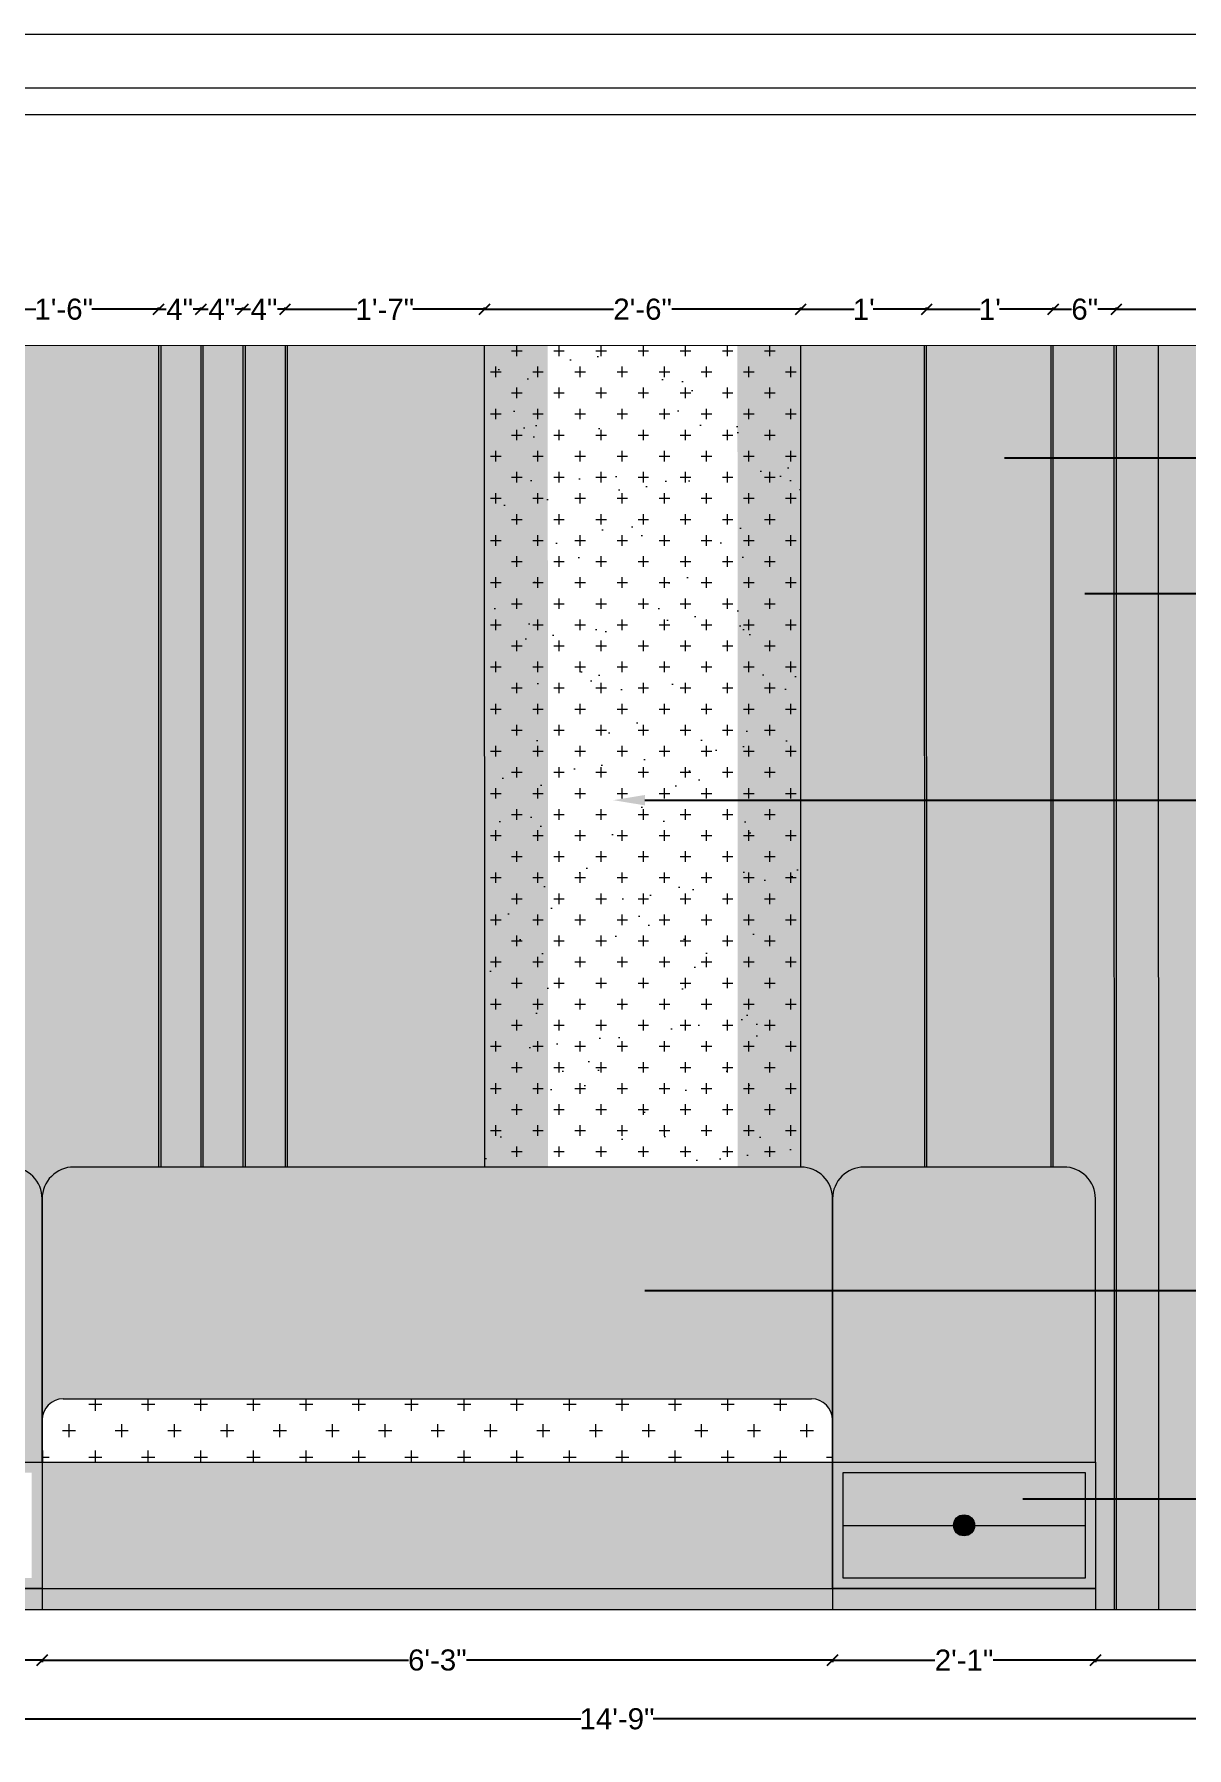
# Model space of a CAD drawing. Header units: inches. Extents: x 15448 to 46480, y -8154 to 0.
# Drawn here: x 24727 to 24836.4, y -4688.7 to -4526.1 of the extents above; entities that cross this region are included whole.
import ezdxf
from ezdxf import colors
from ezdxf.entities.mleader import LeaderData, LeaderLine
from ezdxf.math import Vec2, Vec3

# ---------------------------------------------------------------- set-up
doc = ezdxf.new("R2010")
doc.units = ezdxf.units.IN
doc.header["$MEASUREMENT"] = 0
doc.layers.add('furni', color=253, linetype='Continuous')
doc.layers.add('IEL-HATCH-002', color=7, linetype='Continuous')
doc.styles.add('b.k', font='verdana.ttf')
doc.styles.get("Standard").update_dxf_attribs({"font": 'arial.ttf'})
doc.dimstyles.new('STANDARD$0', dxfattribs={"dimscale": 0, "dimtxt": 6, "dimasz": 3, "dimexe": 2, "dimexo": 2, "dimgap": 0, "dimtad": 0, "dimtih": 1, "dimtoh": 1, "dimdec": 1, "dimzin": 0, "dimdsep": 46, "dimlunit": 4, "dimtxsty": 'b.k', "dimcen": 2.5, "dimclrd": 256, "dimclre": 256, "dimclrt": 256, "dimadec": 0, "dimazin": 0, "dimtfac": 1, "dimtdec": 1, "dimtofl": 0, "dimtmove": 2, "dimatfit": 2, "dimfxl": 1, "dimfrac": 2, "dimtolj": 1, "dimtzin": 0, "dimlwd": 9, "dimlwe": 9, "dimarcsym": 0})

# ---------------------------------------------------------------- blocks, each defined once
blk = doc.blocks.new('_Oblique')
at = {"color": 0, "linetype": 'ByBlock', "lineweight": -2}
blk.add_line((-0.5, -0.5), (0.5, 0.5), dxfattribs=at)
blk = doc.blocks.new('*D1048')
at = {"color": 1, "lineweight": -2, "transparency": 16777216}
for p, q in [((24702.83, -4680.32), (24702.83, -4680.54)), ((24702.83, -4680.36), (24712.54, -4680.36)), ((24727.78, -4680.36), (24718.07, -4680.36)), ((24727.78, -4680.32), (24727.78, -4680.54))]:
    blk.add_line(p, q, dxfattribs=at)
at = {"layer": 'Defpoints', "color": 0, "transparency": 16777216}
for p in [(24702.83, -4675.57), (24727.78, -4675.57), (24727.78, -4680.36)]:
    blk.add_point(p, dxfattribs=at)
at = {"color": 1, "lineweight": -2, "transparency": 16777216, "rotation": 180}
blk.add_blockref('_Oblique', (24702.83, -4680.36), dxfattribs=at)
at = {"color": 1, "lineweight": -2, "transparency": 16777216}
blk.add_blockref('_Oblique', (24727.78, -4680.36), dxfattribs=at)
at = {"color": 1, "lineweight": 5, "transparency": 16777216, "insert": (24715.31, -4680.36), "char_height": 2, "attachment_point": 5}
blk.add_mtext('\\A1;2\'-1"', dxfattribs=at)
blk = doc.blocks.new('*D1049')
at = {"color": 1, "lineweight": -2, "transparency": 16777216}
for p, q in [((24727.78, -4680.32), (24727.78, -4680.54)), ((24727.78, -4680.36), (24762.53, -4680.36)), ((24802.78, -4680.36), (24768.04, -4680.36)), ((24802.78, -4680.32), (24802.78, -4680.54))]:
    blk.add_line(p, q, dxfattribs=at)
at = {"layer": 'Defpoints', "color": 0, "transparency": 16777216}
for p in [(24727.78, -4675.57), (24802.78, -4675.57), (24802.78, -4680.36)]:
    blk.add_point(p, dxfattribs=at)
at = {"color": 1, "lineweight": -2, "transparency": 16777216, "rotation": 180}
blk.add_blockref('_Oblique', (24727.78, -4680.36), dxfattribs=at)
at = {"color": 1, "lineweight": -2, "transparency": 16777216}
blk.add_blockref('_Oblique', (24802.78, -4680.36), dxfattribs=at)
at = {"color": 1, "lineweight": 5, "transparency": 16777216, "insert": (24765.28, -4680.36), "char_height": 2, "attachment_point": 5}
blk.add_mtext('\\A1;6\'-3"', dxfattribs=at)
blk = doc.blocks.new('*D1050')
at = {"color": 1, "lineweight": -2, "transparency": 16777216}
for p, q in [((24802.78, -4680.32), (24802.78, -4680.54)), ((24802.78, -4680.36), (24812.49, -4680.36)), ((24827.74, -4680.36), (24818.03, -4680.36)), ((24827.74, -4680.32), (24827.74, -4680.54))]:
    blk.add_line(p, q, dxfattribs=at)
at = {"layer": 'Defpoints', "color": 0, "transparency": 16777216}
for p in [(24802.78, -4675.57), (24827.74, -4675.57), (24827.74, -4680.36)]:
    blk.add_point(p, dxfattribs=at)
at = {"color": 1, "lineweight": -2, "transparency": 16777216, "rotation": 180}
blk.add_blockref('_Oblique', (24802.78, -4680.36), dxfattribs=at)
at = {"color": 1, "lineweight": -2, "transparency": 16777216}
blk.add_blockref('_Oblique', (24827.74, -4680.36), dxfattribs=at)
at = {"color": 1, "lineweight": 5, "transparency": 16777216, "insert": (24815.26, -4680.36), "char_height": 2, "attachment_point": 5}
blk.add_mtext('\\A1;2\'-1"', dxfattribs=at)
blk = doc.blocks.new('*D1051')
at = {"color": 1, "lineweight": -2, "transparency": 16777216}
for p, q in [((24827.74, -4680.32), (24827.74, -4680.54)), ((24827.74, -4680.36), (24846.54, -4680.36)), ((24870.83, -4680.36), (24852.03, -4680.36)), ((24870.83, -4680.32), (24870.83, -4680.54))]:
    blk.add_line(p, q, dxfattribs=at)
at = {"layer": 'Defpoints', "color": 0, "transparency": 16777216}
for p in [(24827.74, -4675.57), (24870.83, -4675.57), (24870.83, -4680.36)]:
    blk.add_point(p, dxfattribs=at)
at = {"color": 1, "lineweight": -2, "transparency": 16777216, "rotation": 180}
blk.add_blockref('_Oblique', (24827.74, -4680.36), dxfattribs=at)
at = {"color": 1, "lineweight": -2, "transparency": 16777216}
blk.add_blockref('_Oblique', (24870.83, -4680.36), dxfattribs=at)
at = {"color": 1, "lineweight": 5, "transparency": 16777216, "insert": (24849.28, -4680.36), "char_height": 2, "attachment_point": 5}
blk.add_mtext('\\A1;3\'-7"', dxfattribs=at)
blk = doc.blocks.new('*D1052')
at = {"color": 1, "lineweight": -2, "transparency": 16777216}
for p, q in [((24693.83, -4685.9), (24693.83, -4686.12)), ((24870.83, -4685.9), (24870.83, -4686.12)), ((24693.83, -4685.94), (24778.9, -4685.94)), ((24870.83, -4685.94), (24785.76, -4685.94))]:
    blk.add_line(p, q, dxfattribs=at)
at = {"layer": 'Defpoints', "color": 0, "transparency": 16777216}
for p in [(24693.83, -4675.57), (24870.83, -4675.57), (24693.83, -4685.94)]:
    blk.add_point(p, dxfattribs=at)
at = {"color": 1, "lineweight": -2, "transparency": 16777216, "rotation": 180}
blk.add_blockref('_Oblique', (24693.83, -4685.94), dxfattribs=at)
at = {"color": 1, "lineweight": -2, "transparency": 16777216}
blk.add_blockref('_Oblique', (24870.83, -4685.94), dxfattribs=at)
at = {"color": 1, "lineweight": 5, "transparency": 16777216, "insert": (24782.33, -4685.94), "char_height": 2, "attachment_point": 5}
blk.add_mtext('\\A1;14\'-9"', dxfattribs=at)
blk = doc.blocks.new('*D1060')
at = {"color": 1, "lineweight": -2, "transparency": 16777216}
for p, q in [((24720.83, -4552.22), (24720.83, -4552)), ((24720.83, -4552.18), (24727.18, -4552.18)), ((24738.83, -4552.18), (24732.49, -4552.18)), ((24738.83, -4552.22), (24738.83, -4552))]:
    blk.add_line(p, q, dxfattribs=at)
at = {"layer": 'Defpoints', "color": 0, "transparency": 16777216}
for p in [(24738.83, -4552.18), (24720.83, -4555.61), (24738.83, -4555.61)]:
    blk.add_point(p, dxfattribs=at)
at = {"color": 1, "lineweight": -2, "transparency": 16777216, "rotation": 180}
blk.add_blockref('_Oblique', (24720.83, -4552.18), dxfattribs=at)
at = {"color": 1, "lineweight": -2, "transparency": 16777216}
blk.add_blockref('_Oblique', (24738.83, -4552.18), dxfattribs=at)
at = {"color": 1, "lineweight": 5, "transparency": 16777216, "insert": (24729.83, -4552.18), "char_height": 2, "attachment_point": 5}
blk.add_mtext('\\A1;1\'-6"', dxfattribs=at)
blk = doc.blocks.new('*D1061')
at = {"color": 1, "lineweight": -2, "transparency": 16777216}
for p, q in [((24738.83, -4552.22), (24738.83, -4552)), ((24738.83, -4552.18), (24739.55, -4552.18)), ((24742.83, -4552.18), (24742.11, -4552.18)), ((24742.83, -4552.22), (24742.83, -4552))]:
    blk.add_line(p, q, dxfattribs=at)
at = {"layer": 'Defpoints', "color": 0, "transparency": 16777216}
for p in [(24742.83, -4552.18), (24738.83, -4555.61), (24742.83, -4555.61)]:
    blk.add_point(p, dxfattribs=at)
at = {"color": 1, "lineweight": -2, "transparency": 16777216, "rotation": 180}
blk.add_blockref('_Oblique', (24738.83, -4552.18), dxfattribs=at)
at = {"color": 1, "lineweight": -2, "transparency": 16777216}
blk.add_blockref('_Oblique', (24742.83, -4552.18), dxfattribs=at)
at = {"color": 1, "lineweight": 5, "transparency": 16777216, "insert": (24740.83, -4552.18), "char_height": 2, "attachment_point": 5}
blk.add_mtext('\\A1;4"', dxfattribs=at)
blk = doc.blocks.new('*D1062')
at = {"color": 1, "lineweight": -2, "transparency": 16777216}
for p, q in [((24742.83, -4552.22), (24742.83, -4552)), ((24742.83, -4552.18), (24743.55, -4552.18)), ((24746.83, -4552.18), (24746.11, -4552.18)), ((24746.83, -4552.22), (24746.83, -4552))]:
    blk.add_line(p, q, dxfattribs=at)
at = {"layer": 'Defpoints', "color": 0, "transparency": 16777216}
for p in [(24746.83, -4552.18), (24742.83, -4555.61), (24746.83, -4555.61)]:
    blk.add_point(p, dxfattribs=at)
at = {"color": 1, "lineweight": -2, "transparency": 16777216, "rotation": 180}
blk.add_blockref('_Oblique', (24742.83, -4552.18), dxfattribs=at)
at = {"color": 1, "lineweight": -2, "transparency": 16777216}
blk.add_blockref('_Oblique', (24746.83, -4552.18), dxfattribs=at)
at = {"color": 1, "lineweight": 5, "transparency": 16777216, "insert": (24744.83, -4552.18), "char_height": 2, "attachment_point": 5}
blk.add_mtext('\\A1;4"', dxfattribs=at)
blk = doc.blocks.new('*D1063')
at = {"color": 1, "lineweight": -2, "transparency": 16777216}
for p, q in [((24746.83, -4552.22), (24746.83, -4552)), ((24746.83, -4552.18), (24747.55, -4552.18)), ((24750.83, -4552.18), (24750.11, -4552.18)), ((24750.83, -4552.22), (24750.83, -4552))]:
    blk.add_line(p, q, dxfattribs=at)
at = {"layer": 'Defpoints', "color": 0, "transparency": 16777216}
for p in [(24750.83, -4552.18), (24746.83, -4555.61), (24750.83, -4555.61)]:
    blk.add_point(p, dxfattribs=at)
at = {"color": 1, "lineweight": -2, "transparency": 16777216, "rotation": 180}
blk.add_blockref('_Oblique', (24746.83, -4552.18), dxfattribs=at)
at = {"color": 1, "lineweight": -2, "transparency": 16777216}
blk.add_blockref('_Oblique', (24750.83, -4552.18), dxfattribs=at)
at = {"color": 1, "lineweight": 5, "transparency": 16777216, "insert": (24748.83, -4552.18), "char_height": 2, "attachment_point": 5}
blk.add_mtext('\\A1;4"', dxfattribs=at)
blk = doc.blocks.new('*D1064')
at = {"color": 1, "lineweight": -2, "transparency": 16777216}
for p, q in [((24750.83, -4552.22), (24750.83, -4552)), ((24750.83, -4552.18), (24757.64, -4552.18)), ((24769.76, -4552.18), (24762.95, -4552.18)), ((24769.76, -4552.22), (24769.76, -4552))]:
    blk.add_line(p, q, dxfattribs=at)
at = {"layer": 'Defpoints', "color": 0, "transparency": 16777216}
for p in [(24769.76, -4552.18), (24750.83, -4555.61), (24769.76, -4555.6)]:
    blk.add_point(p, dxfattribs=at)
at = {"color": 1, "lineweight": -2, "transparency": 16777216, "rotation": 180}
blk.add_blockref('_Oblique', (24750.83, -4552.18), dxfattribs=at)
at = {"color": 1, "lineweight": -2, "transparency": 16777216}
blk.add_blockref('_Oblique', (24769.76, -4552.18), dxfattribs=at)
at = {"color": 1, "lineweight": 5, "transparency": 16777216, "insert": (24760.3, -4552.18), "char_height": 2, "attachment_point": 5}
blk.add_mtext('\\A1;1\'-7"', dxfattribs=at)
blk = doc.blocks.new('*D1065')
at = {"color": 1, "lineweight": -2, "transparency": 16777216}
for p, q in [((24769.76, -4552.22), (24769.76, -4552)), ((24769.76, -4552.18), (24782, -4552.18)), ((24799.76, -4552.18), (24787.53, -4552.18)), ((24799.76, -4552.22), (24799.76, -4552))]:
    blk.add_line(p, q, dxfattribs=at)
at = {"layer": 'Defpoints', "color": 0, "transparency": 16777216}
for p in [(24799.76, -4552.18), (24769.76, -4555.6), (24799.76, -4555.6)]:
    blk.add_point(p, dxfattribs=at)
at = {"color": 1, "lineweight": -2, "transparency": 16777216, "rotation": 180}
blk.add_blockref('_Oblique', (24769.76, -4552.18), dxfattribs=at)
at = {"color": 1, "lineweight": -2, "transparency": 16777216}
blk.add_blockref('_Oblique', (24799.76, -4552.18), dxfattribs=at)
at = {"color": 1, "lineweight": 5, "transparency": 16777216, "insert": (24784.76, -4552.18), "char_height": 2, "attachment_point": 5}
blk.add_mtext('\\A1;2\'-6"', dxfattribs=at)
blk = doc.blocks.new('*D1066')
at = {"color": 1, "lineweight": -2, "transparency": 16777216}
for p, q in [((24799.76, -4552.22), (24799.76, -4552)), ((24799.76, -4552.18), (24804.82, -4552.18)), ((24811.71, -4552.18), (24806.65, -4552.18)), ((24811.71, -4552.22), (24811.71, -4552))]:
    blk.add_line(p, q, dxfattribs=at)
at = {"layer": 'Defpoints', "color": 0, "transparency": 16777216}
for p in [(24811.71, -4552.18), (24799.76, -4555.6), (24811.71, -4555.59)]:
    blk.add_point(p, dxfattribs=at)
at = {"color": 1, "lineweight": -2, "transparency": 16777216, "rotation": 180}
blk.add_blockref('_Oblique', (24799.76, -4552.18), dxfattribs=at)
at = {"color": 1, "lineweight": -2, "transparency": 16777216}
blk.add_blockref('_Oblique', (24811.71, -4552.18), dxfattribs=at)
at = {"color": 1, "lineweight": 5, "transparency": 16777216, "insert": (24805.74, -4552.18), "char_height": 2, "attachment_point": 5}
blk.add_mtext("\\A1;1'", dxfattribs=at)
blk = doc.blocks.new('*D1067')
at = {"color": 1, "lineweight": -2, "transparency": 16777216}
for p, q in [((24811.71, -4552.22), (24811.71, -4552)), ((24811.71, -4552.18), (24816.79, -4552.18)), ((24823.71, -4552.18), (24818.63, -4552.18)), ((24823.71, -4552.22), (24823.71, -4552))]:
    blk.add_line(p, q, dxfattribs=at)
at = {"layer": 'Defpoints', "color": 0, "transparency": 16777216}
for p in [(24823.71, -4552.18), (24811.71, -4555.59), (24823.71, -4555.59)]:
    blk.add_point(p, dxfattribs=at)
at = {"color": 1, "lineweight": -2, "transparency": 16777216, "rotation": 180}
blk.add_blockref('_Oblique', (24811.71, -4552.18), dxfattribs=at)
at = {"color": 1, "lineweight": -2, "transparency": 16777216}
blk.add_blockref('_Oblique', (24823.71, -4552.18), dxfattribs=at)
at = {"color": 1, "lineweight": 5, "transparency": 16777216, "insert": (24817.71, -4552.18), "char_height": 2, "attachment_point": 5}
blk.add_mtext("\\A1;1'", dxfattribs=at)
blk = doc.blocks.new('*D1068')
at = {"color": 1, "lineweight": -2, "transparency": 16777216}
for p, q in [((24823.71, -4552.22), (24823.71, -4552)), ((24823.71, -4552.18), (24825.47, -4552.18)), ((24829.71, -4552.18), (24827.96, -4552.18)), ((24829.71, -4552.22), (24829.71, -4552))]:
    blk.add_line(p, q, dxfattribs=at)
at = {"layer": 'Defpoints', "color": 0, "transparency": 16777216}
for p in [(24829.71, -4552.18), (24823.71, -4555.59), (24829.71, -4555.59)]:
    blk.add_point(p, dxfattribs=at)
at = {"color": 1, "lineweight": -2, "transparency": 16777216, "rotation": 180}
blk.add_blockref('_Oblique', (24823.71, -4552.18), dxfattribs=at)
at = {"color": 1, "lineweight": -2, "transparency": 16777216}
blk.add_blockref('_Oblique', (24829.71, -4552.18), dxfattribs=at)
at = {"color": 1, "lineweight": 5, "transparency": 16777216, "insert": (24826.71, -4552.18), "char_height": 2, "attachment_point": 5}
blk.add_mtext('\\A1;6"', dxfattribs=at)
blk = doc.blocks.new('*D1069')
at = {"color": 1, "lineweight": -2, "transparency": 16777216}
for p, q in [((24829.71, -4552.22), (24829.71, -4552)), ((24829.71, -4552.18), (24847.52, -4552.18)), ((24870.83, -4552.18), (24853.02, -4552.18)), ((24870.83, -4552.22), (24870.83, -4552))]:
    blk.add_line(p, q, dxfattribs=at)
at = {"layer": 'Defpoints', "color": 0, "transparency": 16777216}
for p in [(24870.83, -4552.18), (24829.71, -4555.59), (24870.83, -4555.58)]:
    blk.add_point(p, dxfattribs=at)
at = {"color": 1, "lineweight": -2, "transparency": 16777216, "rotation": 180}
blk.add_blockref('_Oblique', (24829.71, -4552.18), dxfattribs=at)
at = {"color": 1, "lineweight": -2, "transparency": 16777216}
blk.add_blockref('_Oblique', (24870.83, -4552.18), dxfattribs=at)
at = {"color": 1, "lineweight": 5, "transparency": 16777216, "insert": (24850.27, -4552.18), "char_height": 2, "attachment_point": 5}
blk.add_mtext('\\A1;3\'-5"', dxfattribs=at)

msp = doc.modelspace()

# ---------------------------------------------------------------- hatches: boundary and pattern name
at = {"layer": 'IEL-HATCH-002', "lineweight": 5, "true_color": 0xece1da}
h = msp.add_hatch(color=254, dxfattribs=at)
h.dxf.hatch_style = 1
h.paths.add_polyline_path([(24720.83, -4555.61), (24702.83, -4555.61), (24702.83, -4636.57, -0.414153), (24705.83, -4633.57), (24720.83, -4633.57)])
h.paths.add_polyline_path([(24738.83, -4555.6), (24720.83, -4555.61), (24720.83, -4633.57), (24724.78, -4633.57, -0.414202), (24727.78, -4636.57), (24727.78, -4636.58, -0.414286), (24730.78, -4633.57), (24738.83, -4633.57)])
h.paths.add_polyline_path([(24742.83, -4555.6), (24738.83, -4555.6), (24738.83, -4633.57), (24742.83, -4633.57)])
h.paths.add_polyline_path([(24746.83, -4555.6), (24742.83, -4555.6), (24742.83, -4633.57), (24746.83, -4633.57)])
h.paths.add_polyline_path([(24750.83, -4555.6), (24746.83, -4555.6), (24746.83, -4633.57), (24750.83, -4633.57)])
h.paths.add_polyline_path([(24769.76, -4555.6), (24750.83, -4555.6), (24750.83, -4633.57), (24769.78, -4633.57)])
h.paths.add_polyline_path([(24811.72, -4598.76), (24799.77, -4598.76), (24799.78, -4633.57, -0.414153), (24802.78, -4636.57), (24802.78, -4636.57, -0.414214), (24805.78, -4633.57), (24811.73, -4633.57)])
h.paths.add_polyline_path([(24811.71, -4555.59), (24799.76, -4555.59), (24799.77, -4598.76), (24811.72, -4598.76)])
h.paths.add_polyline_path([(24823.72, -4598.76), (24811.72, -4598.76), (24811.73, -4633.57), (24823.73, -4633.57)])
h.paths.add_polyline_path([(24823.71, -4555.59), (24811.71, -4555.59), (24811.72, -4598.76), (24823.72, -4598.76)])
h.paths.add_polyline_path([(24829.71, -4566.28), (24823.71, -4566.28), (24823.72, -4598.76), (24829.72, -4598.76)])
h.paths.add_polyline_path([(24829.71, -4555.59), (24823.71, -4555.59), (24823.71, -4566.28), (24829.71, -4566.28)])
h.paths.add_polyline_path([(24829.72, -4598.76), (24823.72, -4598.76), (24823.73, -4633.57), (24824.73, -4633.57, -0.414214), (24827.73, -4636.57), (24827.73, -4645.29), (24829.73, -4645.29)])
h.paths.add_polyline_path([(24833.72, -4598.76), (24829.72, -4598.76), (24829.73, -4645.29), (24833.73, -4645.29)])
h.paths.add_polyline_path([(24833.73, -4645.29), (24829.73, -4645.29), (24829.73, -4665.04), (24833.73, -4665.04)])
h.paths.add_polyline_path([(24829.73, -4645.29), (24827.73, -4645.29), (24827.74, -4661.57), (24827.74, -4665.04), (24829.73, -4665.04)])
h.paths.add_polyline_path([(24829.73, -4665.04), (24827.74, -4665.04), (24827.74, -4673.57), (24827.74, -4675.57), (24829.74, -4675.57)])
h.paths.add_polyline_path([(24833.73, -4665.04), (24829.73, -4665.04), (24829.74, -4675.57), (24833.74, -4675.57)])
h.paths.add_polyline_path([(24833.71, -4555.58), (24829.71, -4555.59), (24829.71, -4566.28), (24833.71, -4566.28)])
h.paths.add_polyline_path([(24833.71, -4566.28), (24829.71, -4566.28), (24829.72, -4598.76), (24833.72, -4598.76)])
at = {"layer": 'IEL-HATCH-002', "lineweight": 5, "true_color": 0xf3ece7}
h = msp.add_hatch(dxfattribs=at)
h.set_pattern_fill('AR-SAND', scale=5)
h.set_pattern_definition([(37.5, (690.3265, 129.886), (-0.3149668, 9.6341188), [0, -7.6, 0, -8.5, 0, -8.125]), (7.5, (690.326, 129.886), (8.8488835, 14.11073), [0, -4.1, 0, -6.85, 0, -2.625]), (327.5, (684.1765, 129.886), (15.5707093, 0.0282953), [0, -2.5, 0, -9, 0, -11.75]), (317.5, (684.176, 129.886), (15.030633, 4.388378), [0, -1.25, 0, -5.9, 0, -6.75])])
h.paths.add_polyline_path([(24799.76, -4555.59), (24769.76, -4555.6), (24769.78, -4633.57), (24799.78, -4633.57)])
at = {"layer": 'IEL-HATCH-002', "lineweight": 5, "true_color": 0x939598}
h = msp.add_hatch(dxfattribs=at)
h.set_pattern_fill('CROSS', color=252, scale=8)
h.set_pattern_definition([(0, (690.3265, 129.886), (2, 2), [1, -3]), (90, (690.8265, 129.386), (-2, 2), [1, -3])])
h.paths.add_polyline_path([(24799.76, -4555.59), (24769.76, -4555.6), (24769.78, -4633.57), (24799.78, -4633.57)])
at = {"layer": 'IEL-HATCH-002', "lineweight": 5}
h = msp.add_hatch(color=256, dxfattribs=at)
h.dxf.hatch_style = 1
h.set_gradient(color1=(247, 242, 129))
h.paths.add_polyline_path([(24775.76, -4555.6), (24769.76, -4555.6), (24769.78, -4633.57), (24775.78, -4633.57)])
h = msp.add_hatch(color=256, dxfattribs=at)
h.dxf.hatch_style = 1
h.set_gradient(color1=(255, 255, 255), color2=(247, 242, 129))
h.paths.add_polyline_path([(24799.76, -4555.59), (24793.76, -4555.59), (24793.77, -4598.76), (24799.77, -4598.76)])
h.paths.add_polyline_path([(24799.77, -4598.76), (24793.77, -4598.76), (24793.78, -4633.57), (24799.78, -4633.57)])
at = {"layer": 'IEL-HATCH-002', "lineweight": 5, "true_color": 0xf5efeb, "transparency": 33554687}
h = msp.add_hatch(color=7, dxfattribs=at)
h.dxf.hatch_style = 1
h.paths.add_polyline_path([(24870.83, -4555.58), (24833.71, -4555.58), (24833.73, -4661.57), (24833.74, -4673.57), (24833.74, -4675.57), (24870.83, -4675.57)])
at = {"layer": 'IEL-HATCH-002', "lineweight": 5, "transparency": 33554687}
h = msp.add_hatch(color=256, dxfattribs=at)
h.dxf.hatch_style = 1
h.set_gradient(color1=(255, 255, 255), color2=(76, 133, 153), name='INVCYLINDER')
h.paths.add_polyline_path([(24802.78, -4636.57, 0.414153), (24799.78, -4633.57), (24730.78, -4633.57, 0.414286), (24727.78, -4636.58), (24727.78, -4657.58, -0.414286), (24729.78, -4655.57), (24800.78, -4655.57, -0.405729), (24802.78, -4657.52)])
h.paths.add_polyline_path([(24727.78, -4636.57, 0.414214), (24724.78, -4633.57), (24705.83, -4633.57, 0.414153), (24702.83, -4636.57), (24702.83, -4661.57), (24727.78, -4661.57)])
h.paths.add_polyline_path([(24827.73, -4636.57, 0.414214), (24824.73, -4633.57), (24805.78, -4633.57, 0.414214), (24802.78, -4636.57), (24802.78, -4645.29), (24827.73, -4645.29)])
h.paths.add_polyline_path([(24827.73, -4645.29), (24802.78, -4645.29), (24802.78, -4661.57), (24827.74, -4661.57)])
at = {"layer": 'IEL-HATCH-002', "lineweight": 5, "true_color": 0xc7c8ca, "transparency": 33554687}
h = msp.add_hatch(dxfattribs=at)
h.set_pattern_fill('CROSS', color=9, scale=10)
h.set_pattern_definition([(0, (8309.7062, -798.5892), (2.5, 2.5), [1.25, -3.75]), (90, (8310.3312, -799.2142), (-2.5, 2.5), [1.25, -3.75])])
edge = h.paths.add_edge_path()
edge.add_arc((24800.78, -4657.57), 2, 1.6647, 90)
edge.add_line((24800.78, -4655.57), (24729.78, -4655.57))
edge.add_arc((24729.78, -4657.57), 2, 90, 180)
edge.add_line((24727.78, -4657.57), (24727.78, -4661.57))
edge.add_line((24727.78, -4661.57), (24802.78, -4661.57))
edge.add_line((24802.78, -4661.57), (24802.78, -4657.52))
at = {"layer": 'IEL-HATCH-002', "lineweight": 5, "true_color": 0xc6a88b, "transparency": 33554687}
h = msp.add_hatch(color=43, dxfattribs=at)
h.dxf.hatch_style = 1
h.paths.add_polyline_path([(24727.78, -4661.57), (24702.83, -4661.57), (24702.83, -4673.57), (24727.78, -4673.57)])
h.paths.add_polyline_path([(24726.78, -4672.57), (24703.83, -4672.57), (24703.83, -4662.57), (24726.78, -4662.57)], flags=16)
h.paths.add_polyline_path([(24716.31, -4667.57, -1), (24714.31, -4667.57, -1)], flags=0)
h.paths.add_polyline_path([(24727.78, -4673.57), (24702.83, -4673.57), (24702.83, -4675.57), (24727.78, -4675.57)])
at = {"layer": 'IEL-HATCH-002', "lineweight": 5, "transparency": 33554687}
h = msp.add_hatch(color=256, dxfattribs=at)
h.dxf.hatch_style = 1
h.set_gradient(color1=(255, 255, 255), color2=(76, 133, 153), name='INVCYLINDER')
h.paths.add_polyline_path([(24802.78, -4661.57), (24727.78, -4661.57), (24727.78, -4675.57), (24802.78, -4675.57)])
at = {"layer": 'IEL-HATCH-002', "lineweight": 5, "true_color": 0xc6a88b, "transparency": 33554687}
h = msp.add_hatch(color=43, dxfattribs=at)
h.dxf.hatch_style = 1
h.paths.add_polyline_path([(24827.74, -4661.57), (24802.78, -4661.57), (24802.78, -4673.57), (24827.74, -4673.57)])
h.paths.add_polyline_path([(24826.74, -4672.57), (24803.78, -4672.57), (24803.78, -4662.57), (24826.74, -4662.57)], flags=16)
h.paths.add_polyline_path([(24816.26, -4667.57, -1), (24814.26, -4667.57, -1)], flags=0)
h.paths.add_polyline_path([(24827.74, -4673.57), (24802.78, -4673.57), (24802.78, -4675.57), (24827.74, -4675.57)])
at = {"layer": 'IEL-HATCH-002', "lineweight": 5, "true_color": 0xf5efeb, "transparency": 33554687}
h = msp.add_hatch(color=7, dxfattribs=at)
h.dxf.hatch_style = 1
h.paths.add_polyline_path([(24826.74, -4667.57), (24816.26, -4667.57, -1), (24814.26, -4667.57), (24803.78, -4667.57), (24803.78, -4672.57), (24826.74, -4672.57)])
h.paths.add_polyline_path([(24826.74, -4662.57), (24803.78, -4662.57), (24803.78, -4667.57), (24814.26, -4667.57, -1), (24816.26, -4667.57), (24826.74, -4667.57)])
at = {"layer": 'IEL-HATCH-002', "lineweight": 5, "true_color": 0xc5bb0d, "transparency": 33554687}
h = msp.add_hatch(color=52, dxfattribs=at)
h.dxf.hatch_style = 1
h.paths.add_polyline_path([(24816.26, -4667.57), (24814.26, -4667.57, 1)])
h.paths.add_polyline_path([(24814.26, -4667.57), (24816.26, -4667.57, 1)])

# ---------------------------------------------------------------- linework, layer by layer
at = {"lineweight": 5}
for p, q in [((24684.83, -4555.62), (24879.83, -4555.57)), ((24738.83, -4555.61), (24738.83, -4633.57)), ((24739.03, -4555.61), (24739.03, -4633.57)), ((24742.83, -4555.61), (24742.83, -4633.57)), ((24743.03, -4555.61), (24743.03, -4633.57)), ((24746.83, -4555.61), (24746.83, -4633.57)), ((24747.03, -4555.61), (24747.03, -4633.57)), ((24750.83, -4555.61), (24750.83, -4633.57)), ((24751.03, -4555.61), (24751.03, -4633.57)), ((24769.78, -4633.58), (24769.76, -4555.6)), ((24799.78, -4633.57), (24799.76, -4555.6)), ((24811.53, -4633.57), (24811.51, -4555.59)), ((24811.73, -4633.57), (24811.71, -4555.59)), ((24823.53, -4633.57), (24823.51, -4555.59)), ((24823.73, -4633.57), (24823.71, -4555.59)), ((24829.54, -4675.58), (24829.51, -4555.59)), ((24829.74, -4675.58), (24829.71, -4555.59)), ((24833.74, -4675.57), (24833.71, -4555.58)), ((24727.78, -4657.57), (24727.78, -4636.58)), ((24802.78, -4661.57), (24802.78, -4636.57)), ((24729.78, -4655.57), (24800.78, -4655.57)), ((24727.78, -4657.57), (24727.78, -4675.57)), ((24802.78, -4661.57), (24802.78, -4657.52)), ((24802.78, -4657.57), (24802.78, -4675.57)), ((24702.83, -4661.57), (24827.74, -4661.57)), ((24827.74, -4661.57), (24827.74, -4675.57)), ((24803.78, -4667.57), (24826.74, -4667.57)), ((24702.83, -4673.57), (24827.74, -4673.57)), ((24684.83, -4675.57), (24879.83, -4675.57)), ((24827.74, -4675.57), (24833.74, -4675.57))]:
    msp.add_line(p, q, dxfattribs=at)
for points in [[(24727.78, -4661.57), (24727.78, -4636.57, 0.414214), (24724.78, -4633.57), (24705.83, -4633.57, 0.414153), (24702.83, -4636.57), (24702.83, -4661.57)], [(24802.78, -4661.57), (24802.78, -4636.57, 0.414153), (24799.78, -4633.57), (24730.78, -4633.57, 0.414274), (24727.78, -4636.58), (24727.78, -4661.57)], [(24827.74, -4661.57), (24827.73, -4636.57, 0.414214), (24824.73, -4633.57), (24805.78, -4633.57, 0.414153), (24802.78, -4636.57), (24802.78, -4661.57)]]:
    msp.add_lwpolyline(points, format="xyb", dxfattribs=at)
for points in [[(24702.83, -4661.57), (24727.78, -4661.57), (24727.78, -4673.57), (24702.83, -4673.57)], [(24802.78, -4661.57), (24827.74, -4661.57), (24827.74, -4673.57), (24802.78, -4673.57)], [(24803.78, -4662.57), (24826.74, -4662.57), (24826.74, -4672.57), (24803.78, -4672.57)]]:
    msp.add_lwpolyline(points, close=True, dxfattribs=at)
msp.add_circle((24815.26, -4667.57), 1, dxfattribs=at)
for centre, start, end in [((24729.78, -4657.57), 90, 180), ((24800.78, -4657.57), 0, 90)]:
    msp.add_arc(centre, 2, start, end, dxfattribs=at)
at = {"layer": 'furni', "color": 18, "lineweight": 5, "true_color": 0x000000}
for points in [[(24419.46, -5134.84), (24419.46, -4526.08), (25271.36, -4526.08), (25271.36, -5134.84)], [(24424.53, -5129.77), (24424.53, -4531.15), (25266.29, -4531.15), (25266.29, -5129.77)], [(24427.06, -5127.23), (24427.06, -4533.69), (25263.75, -4533.69), (25263.75, -5127.23)]]:
    msp.add_lwpolyline(points, close=True, dxfattribs=at)

# ---------------------------------------------------------------- dimensions: what is measured, and where the dimension line sits
at = {"lineweight": 5}
for base, p1, p2, picture, middle in [((24738.83, -4552.18), (24720.83, -4555.61), (24738.83, -4555.61), '*D1060', (24729.83, -4552.18)), ((24742.83, -4552.18), (24738.83, -4555.61), (24742.83, -4555.61), '*D1061', (24740.83, -4552.18)), ((24746.83, -4552.18), (24742.83, -4555.61), (24746.83, -4555.61), '*D1062', (24744.83, -4552.18)), ((24750.83, -4552.18), (24746.83, -4555.61), (24750.83, -4555.61), '*D1063', (24748.83, -4552.18)), ((24769.76, -4552.18), (24750.83, -4555.61), (24769.76, -4555.6), '*D1064', (24760.3, -4552.18)), ((24799.76, -4552.18), (24769.76, -4555.6), (24799.76, -4555.6), '*D1065', (24784.76, -4552.18)), ((24811.71, -4552.18), (24799.76, -4555.6), (24811.71, -4555.59), '*D1066', (24805.74, -4552.18)), ((24823.71, -4552.18), (24811.71, -4555.59), (24823.71, -4555.59), '*D1067', (24817.71, -4552.18)), ((24829.71, -4552.18), (24823.71, -4555.59), (24829.71, -4555.59), '*D1068', (24826.71, -4552.18)), ((24870.83, -4552.18), (24829.71, -4555.59), (24870.83, -4555.58), '*D1069', (24850.27, -4552.18)), ((24693.83, -4685.94), (24870.83, -4675.57), (24693.83, -4675.57), '*D1052', (24782.33, -4685.94)), ((24727.78, -4680.36), (24702.83, -4675.57), (24727.78, -4675.57), '*D1048', (24715.31, -4680.36)), ((24802.78, -4680.36), (24727.78, -4675.57), (24802.78, -4675.57), '*D1049', (24765.28, -4680.36)), ((24827.74, -4680.36), (24802.78, -4675.57), (24827.74, -4675.57), '*D1050', (24815.26, -4680.36)), ((24870.83, -4680.36), (24827.74, -4675.57), (24870.83, -4675.57), '*D1051', (24849.28, -4680.36))]:
    dim = msp.add_linear_dim(base=base, p1=p1, p2=p2, dimstyle='STANDARD$0', override={"dimscale": 1, "dimtxt": 2, "dimasz": 1, "dimexe": 0.18, "dimexo": 0.0625, "dimgap": 0.09, "dimtih": 0, "dimtoh": 0, "dimdec": 0, "dimtxsty": 'Standard', "dimblk": 'Oblique', "dimcen": 0.09, "dimclrd": 1, "dimclre": 1, "dimclrt": 1, "dimtdec": 0, "dimtmove": 1, "dimatfit": 3, "dimldrblk": 'Oblique', "dimfxl": 0.03937, "dimfxlon": 1, "dimfrac": 0, "dimlwd": 65534, "dimlwe": 65534, "dimarcsym": 1}, dxfattribs=at)
    dim.commit()
    dim.dimension.update_dxf_attribs({"geometry": picture, "text_midpoint": middle})

# ---------------------------------------------------------------- leaders
at = {"color": 5, "lineweight": 5}
ml = msp.add_multileader_mtext('Standard', dxfattribs=at)
ml.set_content('', color=5)
ml.set_leader_properties()
ml.build(insert=Vec2(0, 0))
ml.multileader.update_dxf_attribs({"text_right_attachment_type": 6, "dogleg_length": 0.36, "arrow_head_size": 3})
ctx = ml.context
ctx.base_point, ctx.char_height, ctx.arrow_head_size, ctx.landing_gap_size, ctx.plane_origin = Vec3(24899.36, -4566.28), 0.18, 3, 0.09, Vec3(24839.09, -4566.28)
ctx.right_attachment = 6
notes = []
notes.append((ctx, [(0, (1, 1, 0), (24899, -4566.28), (1, 0), 0.36, [(0, [(24816.09, -4566.28)], 0, [])])]))
ctx.mtext.insert, ctx.mtext.flow_direction = Vec3(24899.45, -4566.19), 5
ml = msp.add_multileader_mtext('Standard', dxfattribs=at)
ml.set_content('', color=5)
ml.set_leader_properties()
ml.build(insert=Vec2(0, 0))
ml.multileader.update_dxf_attribs({"text_right_attachment_type": 6, "dogleg_length": 0.36, "arrow_head_size": 3})
ctx = ml.context
ctx.base_point, ctx.char_height, ctx.arrow_head_size, ctx.landing_gap_size, ctx.plane_origin = Vec3(24899.36, -4579.14), 0.18, 3, 0.09, Vec3(24839.09, -4579.14)
ctx.right_attachment = 6
notes.append((ctx, [(0, (1, 1, 0), (24899, -4579.14), (1, 0), 0.36, [(0, [(24823.72, -4579.14)], 0, [])])]))
ctx.mtext.insert, ctx.mtext.flow_direction = Vec3(24899.45, -4579.05), 5
ml = msp.add_multileader_mtext('Standard', dxfattribs=at)
ml.set_content('', color=5)
ml.set_leader_properties()
ml.build(insert=Vec2(0, 0))
ml.multileader.update_dxf_attribs({"text_right_attachment_type": 6, "dogleg_length": 0.36, "arrow_head_size": 3})
ctx = ml.context
ctx.base_point, ctx.char_height, ctx.arrow_head_size, ctx.landing_gap_size, ctx.plane_origin = Vec3(24899.36, -4598.76), 0.18, 3, 0.09, Vec3(24839.09, -4598.76)
ctx.right_attachment = 6
notes.append((ctx, [(0, (1, 1, 0), (24899, -4598.76), (1, 0), 0.36, [(0, [(24781.98, -4598.76)], 0, [])])]))
ctx.mtext.insert, ctx.mtext.flow_direction = Vec3(24899.45, -4598.67), 5
ml = msp.add_multileader_mtext('Standard', dxfattribs=at)
ml.set_content('', color=5)
ml.set_leader_properties()
ml.build(insert=Vec2(0, 0))
ml.multileader.update_dxf_attribs({"text_right_attachment_type": 6, "dogleg_length": 0.36, "arrow_head_size": 3})
ctx = ml.context
ctx.base_point, ctx.char_height, ctx.arrow_head_size, ctx.landing_gap_size, ctx.plane_origin = Vec3(24899.36, -4645.29), 0.18, 3, 0.09, Vec3(24839.09, -4645.29)
ctx.right_attachment = 6
notes.append((ctx, [(0, (1, 1, 0), (24899, -4645.29), (1, 0), 0.36, [(0, [(24781.98, -4645.29)], 0, [])])]))
ctx.mtext.insert, ctx.mtext.flow_direction = Vec3(24899.45, -4645.2), 5
ml = msp.add_multileader_mtext('Standard', dxfattribs=at)
ml.set_content('', color=5)
ml.set_leader_properties()
ml.build(insert=Vec2(0, 0))
ml.multileader.update_dxf_attribs({"text_right_attachment_type": 6, "dogleg_length": 0.36, "arrow_head_size": 3})
ctx = ml.context
ctx.base_point, ctx.char_height, ctx.arrow_head_size, ctx.landing_gap_size, ctx.plane_origin = Vec3(24899.36, -4665.04), 0.18, 3, 0.09, Vec3(24839.09, -4665.04)
ctx.right_attachment = 6
notes.append((ctx, [(0, (1, 1, 0), (24899, -4665.04), (1, 0), 0.36, [(0, [(24817.84, -4665.04)], 0, [])])]))
ctx.mtext.insert, ctx.mtext.flow_direction = Vec3(24899.45, -4664.95), 5
for ctx, leaders in notes:
    for number, flags, end, landing, length, lines in leaders:
        leader = LeaderData()
        leader.index, (leader.has_last_leader_line, leader.has_dogleg_vector, leader.attachment_direction) = number, flags
        leader.last_leader_point, leader.dogleg_vector, leader.dogleg_length = Vec3(end), Vec3(landing), length
        for number, points, colour, breaks in lines:
            line = LeaderLine()
            line.index, line.vertices, line.color, line.breaks = number, Vec3.list(points), colors.encode_raw_color(colour), breaks
            leader.lines.append(line)
        ctx.leaders.append(leader)

doc.saveas('drawing.dxf')
